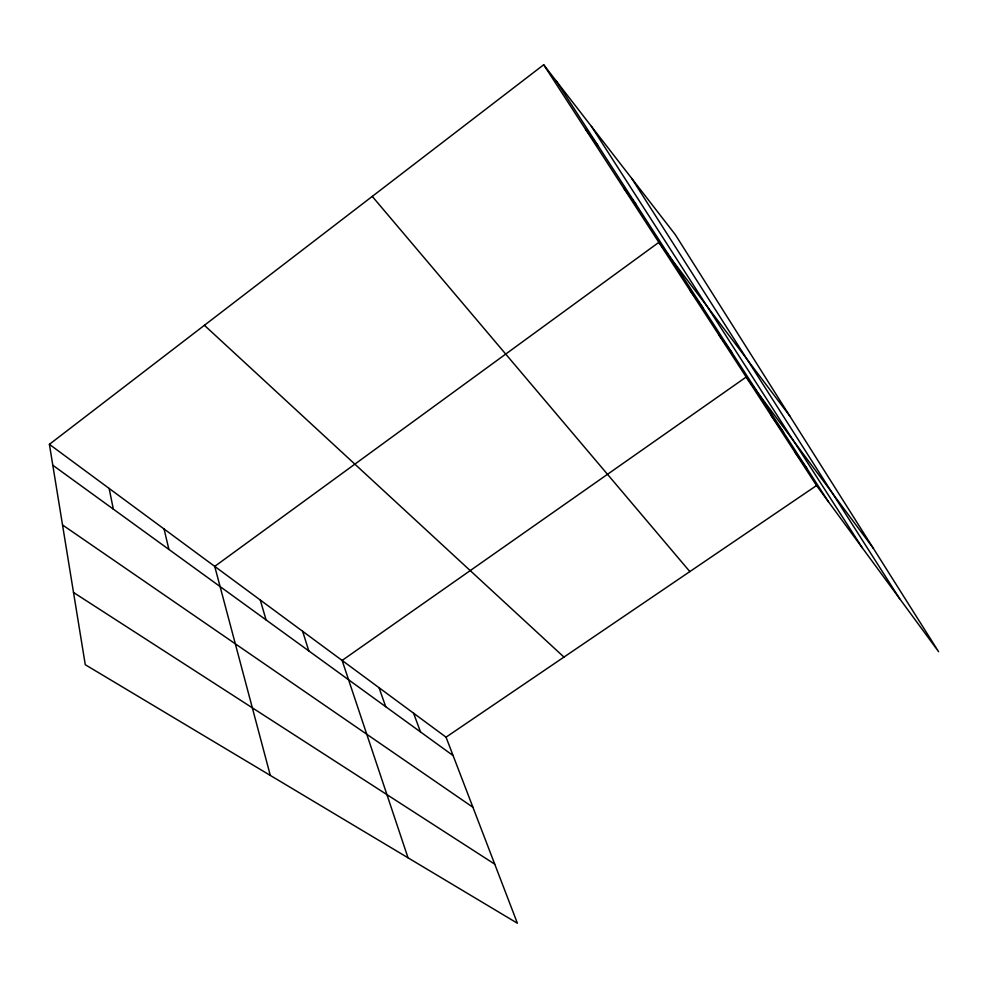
<?xml version="1.0" encoding="UTF-8"?>
<svg xmlns="http://www.w3.org/2000/svg" width="988" height="988" viewBox="0 0 988 988"><rect width="100%" height="100%" fill="white"/><g stroke="black" fill="none" stroke-linecap="round" stroke-linejoin="round"><path stroke-width="1.48" d="M49.4 444.328L446.045 737.172L517.391 923.237L85.277 664.726L49.4 444.328L543.684 64.763L675.273 234.613L938.6 651.685L816.533 485.54L543.684 64.763M446.045 737.172L816.533 485.54M73.52 592.491L494.729 864.154M62.528 524.961L472.919 807.27M52.796 465.225L453.097 755.573M204.405 325.299L563.95 657.082M372.254 196.402L689.834 571.583M585.538 129.305L597.999 145.569M623.774 188.276L636.297 204.763M789.869 416.121L658.848 242.356L214.729 566.396L270.304 775.419M690.204 290.731L702.715 307.404M719.239 335.488L731.676 352.173M873.367 548.377L746.175 377.046L342.12 660.441L408.032 857.819M771.258 415.713L783.509 432.287M794.648 451.8L806.788 468.263M556.009 80.67L828.537 501.879M591.417 126.378L862.339 547.883M631.752 178.445L899.66 598.691M413.601 713.213L420.493 731.923M379.034 687.697L385.728 706.704M302.637 631.295L308.787 650.894M260.276 600.012L266.068 619.921M164.07 528.988L168.899 549.439M109.149 488.443L113.324 509.129"/></g></svg>
